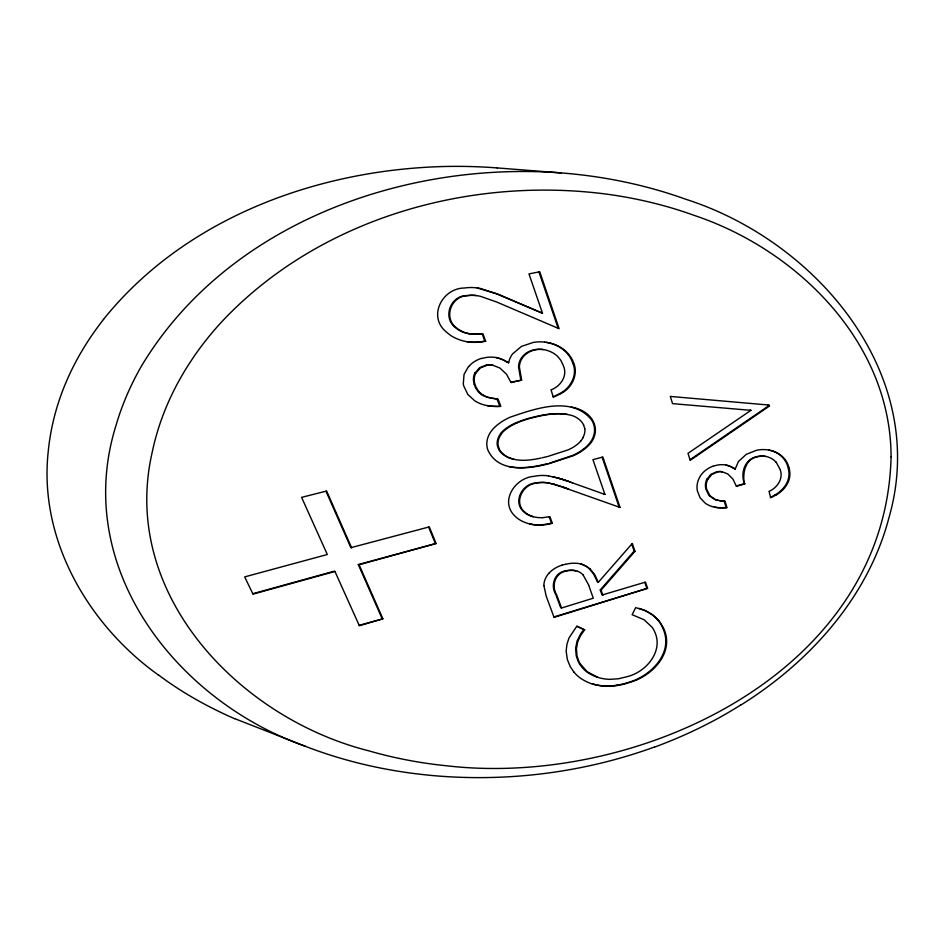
<?xml version="1.0" encoding="UTF-8"?>
<svg xmlns="http://www.w3.org/2000/svg" width="944" height="944" viewBox="0 0 944 944"><rect width="100%" height="100%" fill="white"/><g stroke="black" fill="none" stroke-linecap="round" stroke-linejoin="round"><path stroke-width="1.42" d="M595.381 430.429L595.322 431.786A45.937 27.777 5.4 0 1 594.838 434.747L594.036 437.249A52.746 31.895 5.4 0 1 592.655 440.164L592.525 440.388A51.153 30.928 5.4 0 1 589.528 444.494L587.286 446.772A58.54 35.388 5.4 0 1 585.929 447.987L581.728 451.138A63.484 38.385 5.4 0 1 578.991 452.837L578.023 453.38A64.216 38.822 5.4 0 1 573.598 455.586L549.373 463.587M481.381 358.531L485.251 357.634A20.06 12.13 5.4 0 1 495.966 357.505A22.467 13.582 5.4 0 1 505.736 361.434L508.639 362.791L509.288 360.183A43.105 26.054 5.4 0 1 509.725 358.921L511.377 355.64A39.294 23.753 5.4 0 1 512.627 353.858L521.442 346.413L533.336 342.412A25.925 15.67 5.4 0 1 544.676 342.117M712.968 466.265L716.366 465.309A15.753 9.523 5.4 0 1 725.523 464.92L727.14 465.38A17.452 10.549 5.4 0 1 732.91 467.964L735.211 469.062L738.232 461.958A37.465 22.656 5.4 0 1 738.751 461.227L746.303 454.312L756.38 450.323A20.674 12.496 5.4 0 1 769.195 450.076M706.973 479.163L710.844 474.395L716.496 471.823A9.039 5.463 5.4 0 1 721.417 471.587M707.811 479.328L711.682 474.572L717.346 472A9.039 5.463 5.4 0 1 722.266 471.752M475.08 372.88L479.599 367.7L486.195 365.139M475.929 373.033L480.449 367.853L487.045 365.293M582.896 437.886L582.507 438.582A38.303 23.163 5.4 0 1 580.831 440.954M103.486 319.391C184.682 218.241 316.712 169.896 443.68 166.522A321.184 194.193 5.4 0 1 497.169 167.926M597.764 677.32L587.085 671.656L579.935 663.431A46.339 28.013 5.4 0 1 578.719 661.001L577.197 656.434A54.787 33.123 5.4 0 1 576.973 655.478L576.442 648.823L577.575 642.25L580.206 636.091L584.631 629.813L583.817 629.589L580.938 633.365L577.067 641.07L575.651 648.103L576.159 655.242A54.764 33.111 5.4 0 0 576.383 656.186L577.917 660.753A46.327 28.001 5.4 0 0 579.132 663.195C585.162 673.804 597.67 678.925 609.446 679.338A22.739 13.747 5.4 0 0 609.918 679.35L618.662 678.736L627.618 676.541M580.82 440.954L579.958 441.934A40.911 24.733 5.4 0 1 577.067 444.589L574.164 446.654A48.746 29.476 5.4 0 1 568.052 449.887L547.945 456.412M548.936 573.256L548.145 574.176A42.964 25.972 5.4 0 0 546.411 576.69L546.187 577.079A45.288 27.376 5.4 0 0 544.122 582.778L544.039 583.427A40.899 24.733 5.4 0 0 543.897 585.575M543.909 585.575L546.187 596.089L554.069 617.376L647.584 588.301L645.472 582.106L602.071 595.027L600.242 589.929L634.144 551.107L631.748 544.074M602.897 595.251L601.068 590.142L634.982 551.308L632.303 543.449L598.284 582.342L597.351 581.858M468.543 366.449L464.047 374.379L463.292 383.807A45.288 27.376 5.4 0 0 463.705 385.848L467.799 394.439L474.82 400.846A25.972 15.706 5.4 0 0 475.776 401.436L478.714 402.958A23.576 14.254 5.4 0 0 481.558 404.115L483.552 404.764A23.27 14.066 5.4 0 0 485.381 405.247L489.96 406.085A25.464 15.399 5.4 0 0 492.06 406.309L496.615 406.522A27.813 16.815 5.4 0 0 498.054 406.51L500.167 406.439M768.345 404.917L769.466 406.003L690.194 460.353L688.011 453.332L750.928 410.333L750.067 410.192M690.005 459.74L768.605 405.849L769.466 406.003M740.651 705.192C775.614 683.303 807.557 656.281 833.635 624.232A655.868 396.539 5.4 0 0 849.671 602.72A670.913 405.637 5.4 0 0 888.811 518.232C930.454 374.898 816.713 241.121 685.698 199.231A300.605 181.744 5.4 0 0 597.434 177.047A304.605 184.163 5.4 0 0 561.125 172.917L497.169 167.926M776.357 494.715L775.732 495.093A54.233 32.78 5.4 0 1 772.428 496.91L770.646 497.771L769.1 491.423M775.508 494.538L774.894 494.916M769.325 491.293C777.195 487.659 783.378 478.891 780.322 470.029M559.686 394.167C572.276 388.692 579.557 372.998 572.548 360.478A49.607 29.996 5.4 0 0 571.014 357.599C565.515 348.466 555.166 343.262 544.782 342.153M551.331 389.754C560.571 386.19 567.757 375.972 563.497 366.048M551.06 389.896L553.302 397.176L554.978 396.468A59.047 35.695 5.4 0 0 559.686 394.167M770.505 497.264L772.109 496.473A53.478 32.332 5.4 0 0 774.894 494.916M553.137 396.728L554.801 396.02A57.136 34.539 5.4 0 0 558.824 394.014C570.093 388.881 577.929 375.511 572.925 363.405M517.194 422.806L521.076 421.26A63.567 38.433 5.4 0 1 522.209 420.847L527.377 419.136A66.434 40.167 5.4 0 1 528.652 418.758C542.824 415.077 558.305 411.336 572.737 415.785A16.154 9.759 5.4 0 1 574.707 416.599L576.524 417.567A23.777 14.372 5.4 0 1 583.557 424.906M630.486 682.182C652.127 675.916 674.323 653.059 664.021 629.27A59.838 36.179 5.4 0 0 663.337 627.642L659.054 620.739L652.882 614.922L644.846 610.414L635.69 607.629L632.138 614.709L644.127 619.76L652.245 627.43A45.277 27.376 5.4 0 1 654.298 630.981C664.128 650.357 646.805 671.491 628.126 676.376M654.499 746.999C586.743 771.614 513.737 781.431 441.863 776.298A301.36 182.204 5.4 0 1 362.909 764.18A303.413 183.443 5.4 0 1 305.337 746.291L234.737 718.644M628.515 682.347C650.569 676.317 673.674 653.331 663.207 629.046A59.814 36.167 5.4 0 0 662.511 627.418C658.251 617.765 648.917 611.169 638.958 608.408M629.624 682.488L625.022 683.904A48.097 29.087 5.4 0 1 623.205 684.376L617.777 685.462A35.565 21.511 5.4 0 1 592.384 684.022M562.069 565.173L565.432 564.229M627.902 682.536L624.22 683.657A48.085 29.075 5.4 0 1 622.403 684.129L616.975 685.214M553.904 616.939L647.584 588.301M565.975 570.754C554.541 572.288 550.151 585.28 555.78 594.508L560.748 607.771L561.562 607.995L593.269 598.213L588.667 585.079M359.168 625.317L382.886 618.804L359.098 564.772L358.295 564.547L382.084 618.556M382.886 618.804L359.357 625.742L334.931 571.462L334.129 571.226L252.791 593.717M765.926 456.483A11.729 7.092 5.4 0 0 760.758 456.271A13.074 7.906 5.4 0 0 758.15 456.672C744.285 458.678 742.55 474.655 744.379 483.647L736.226 485.971L733.134 479.458A31.565 19.081 5.4 0 0 732.674 478.809L727.777 473.959L722.337 471.835M736.344 486.349L745.229 483.812M358.295 564.547L436.081 543.484L429.284 526.894L350.873 547.685L325.999 491.222M334.931 571.462L252.992 594.13L244.673 576.902L327.308 554.506L301.596 497.358L326.636 491.045L351.675 547.909M359.098 564.772L436.081 543.484M549.432 463.174L572.748 455.409A64.192 38.81 5.4 0 0 577.173 453.203L578.141 452.66A63.449 38.362 5.4 0 0 580.879 450.961L585.079 447.81A58.504 35.365 5.4 0 0 586.448 446.595L588.678 444.317A51.106 30.904 5.4 0 0 591.687 440.223L591.805 439.998A52.711 31.872 5.4 0 0 593.186 437.084L593.977 434.582A45.902 27.754 5.4 0 0 594.484 431.632L594.531 430.263A46.905 28.355 5.4 0 0 593.847 425.012L593.151 422.947A39.565 23.919 5.4 0 0 591.888 420.304C572.335 395.217 535.095 408.705 510.433 417.083A68.322 41.3 5.4 0 0 506.491 418.971L504.674 419.962A62.269 37.642 5.4 0 0 501.701 421.767L499.01 423.644A60.817 36.769 5.4 0 0 496.591 425.555L495.128 426.865A57.49 34.763 5.4 0 0 492.556 429.544L492.001 430.228A54.799 33.134 5.4 0 0 488.968 434.913L488.544 435.868A53.596 32.403 5.4 0 0 487.387 439.255L487.328 439.503A51.377 31.058 5.4 0 0 486.856 442.866L486.833 443.35A47.412 28.662 5.4 0 0 487.706 449.592C497.771 473.133 528.664 469.109 548.771 463.728M547.19 456.601L542.269 457.769M547.921 463.551C535.519 466.678 521.182 469.133 509.17 466.607M550.859 523.306L548.393 523.861A33.441 20.213 5.4 0 1 547.072 524.121L542.529 524.722A26.361 15.942 5.4 0 1 531.189 524.262L529.808 523.979L531.897 524.416M551.685 523.507L549.231 524.062A33.441 20.225 5.4 0 1 547.909 524.321L543.355 524.923A26.29 15.895 5.4 0 1 531.885 524.439M510.869 382.261L521.654 380.102L519.389 367.063A43.731 26.444 5.4 0 1 519.46 365.906C520.109 357.446 527.743 350.944 535.85 349.764A15.269 9.228 5.4 0 1 538.847 349.422L539.118 349.41A15.116 9.145 5.4 0 1 543.319 349.587L545.372 349.964A17.853 10.797 5.4 0 1 549.184 351.133L550.116 351.51A22.597 13.664 5.4 0 1 554.458 353.835L556.7 355.534A25.134 15.198 5.4 0 1 557.621 356.372L560.783 360.266L563.261 365.375M510.987 382.58L521.654 380.102M541.054 458.029C530.764 460.259 519.318 461.805 509.63 457.946A16.614 10.042 5.4 0 1 507.966 457.191L507.07 456.707A24.19 14.632 5.4 0 1 499.435 449.45L498.125 445.533A38.586 23.329 5.4 0 1 501.476 433.969M481.676 333.633L482.903 333.728L485.676 341.268L482.514 341.799A33.512 20.261 5.4 0 1 479.635 342.129L476.567 342.318A29.429 17.794 5.4 0 1 467.138 341.74L469.723 342.023A29.323 17.724 5.4 0 0 475.717 342.188L478.785 341.999A33.512 20.261 5.4 0 0 481.652 341.657L484.083 341.268M484.331 341.221L485.676 341.268M481.31 333.692L479.469 333.916A25.417 15.364 5.4 0 1 478.384 334.011L474.36 334.141A21.311 12.886 5.4 0 1 470.855 333.94L471.717 334.082A21.311 12.886 5.4 0 0 475.21 334.27L479.245 334.141A25.417 15.364 5.4 0 0 480.319 334.046L482.172 333.822L484.815 341.138M724.107 501.158L725.075 501.347L726.986 507.624L723.883 507.636A22.29 13.476 5.4 0 1 722.526 507.695L719.104 507.66A19.812 11.977 5.4 0 1 716.626 507.459L714.396 507.117A17.735 10.726 5.4 0 0 715.599 507.365L717.464 507.636A19.8 11.977 5.4 0 0 719.942 507.848L723.364 507.872A22.29 13.476 5.4 0 0 724.721 507.813L726.632 507.66M542.694 517.654L549.915 516.675L552.358 523.342L551.532 523.153L549.207 516.828M499.529 406.262L500.804 406.404L498.125 399.147L488.26 397.377A14.868 8.992 5.4 0 1 486.726 396.858L484.661 395.961A15.918 9.629 5.4 0 1 483.835 395.536L483.057 395.076M499.329 406.274L497.217 406.357A27.824 16.815 5.4 0 1 495.777 406.368L491.21 406.156A25.464 15.399 5.4 0 1 489.11 405.92L487.257 405.637M567.108 414.333C553.904 412.304 540.499 415.1 527.802 418.593A66.41 40.155 5.4 0 0 526.528 418.971L521.359 420.682A63.543 38.421 5.4 0 0 520.227 421.095L516.356 422.641A51.413 31.081 5.4 0 0 513.76 423.821L510.81 425.366A55.271 33.418 5.4 0 0 508.391 426.806L505.359 428.918A44.132 26.68 5.4 0 0 500.426 433.733M561.125 172.905C402.238 160.94 226.772 224.554 141.812 365.481A677.285 409.484 5.4 0 0 115.982 425.52C71.744 567.049 175.985 700.637 305.337 746.303M725.075 501.347L717.216 500.167A11.328 6.856 5.4 0 1 715.54 499.612L709.888 495.73L706.702 489.311A40.332 24.391 5.4 0 1 706.336 487.222A36.403 22.007 5.4 0 1 707.764 479.316M723.965 501.276L720.307 500.863A14.195 8.59 5.4 0 1 719.564 500.733M750.928 410.333L672.553 403.643L670.299 396.421L769.207 405.07M496.532 398.923L492.685 398.451M496.922 399.041L499.954 406.239M470.136 333.857L470.726 333.952L468.33 333.562M477.109 295.708A22.868 13.83 5.4 0 1 480.638 296.381L496.556 301.962L559.143 328.713L539.744 271.766L528.97 273.913L542.517 313.243L498.621 294.422L480.673 288.545A28.414 17.181 5.4 0 0 477.168 287.932L476.012 287.79A28.733 17.37 5.4 0 0 464.377 288.026C442.665 288.05 427.903 315.697 445.297 331.073A35.282 21.334 5.4 0 0 446.276 332.028L450.677 335.462A32.639 19.73 5.4 0 0 455.539 338.164L458.194 339.285A28.827 17.429 5.4 0 0 467.009 341.728M542.517 313.243L495.919 293.584L477.168 287.944M721.405 471.646L722.125 471.776M548.57 475.929L558.553 478.195M546.281 342.353C555.827 343.887 565.078 349.044 570.152 357.457A49.584 29.972 5.4 0 1 571.686 360.337L572.737 362.933M543.107 349.563L542.576 349.481A15.116 9.145 5.4 0 0 538.257 349.28L537.986 349.292A15.269 9.228 5.4 0 0 534.977 349.61L533.053 350.059A35.282 21.334 5.4 0 0 531.991 350.354C525.1 352.348 519.153 358.425 518.598 365.765A43.695 26.42 5.4 0 0 518.539 366.921L520.793 379.948M469.369 333.728L469.215 333.716A19.871 12.012 5.4 0 1 462.1 331.474L458.973 329.727A23.376 14.136 5.4 0 1 456.754 328.099C442.984 318.376 450.854 295.791 467.61 295.72A20.921 12.65 5.4 0 1 476.767 295.637M495.954 357.564L496.591 357.682A22.444 13.57 5.4 0 1 506.586 361.576L508.639 362.791M548.299 482.998L554.093 484.331M493.004 365.316L499.86 368.03L506.232 373.942A38.385 23.211 5.4 0 1 506.704 374.567L510.846 382.202M571.285 407.065C579.451 408.457 588.431 412.74 592.738 420.469A39.577 23.93 5.4 0 1 594.012 423.113L594.685 425.178A46.929 28.379 5.4 0 1 595.369 430.429M491.423 398.215L487.411 397.223A14.868 8.992 5.4 0 1 485.889 396.704L483.812 395.796A15.918 9.629 5.4 0 1 482.986 395.371L482.207 394.922M560.535 413.684L561.385 413.85M726.089 465.097L726.219 465.121A16.449 9.947 5.4 0 1 733.724 468.153M549.974 483.316L547.579 482.832A20.119 12.166 5.4 0 0 535.72 482.974C521.749 483.824 512.356 502.621 524.18 512.167A17.901 10.821 5.4 0 0 532.227 516.474M769.171 450.146C776.475 451.338 783.367 455.728 786.871 462.336A42.527 25.712 5.4 0 1 788.028 464.826L788.795 467.056M574.424 570.506L575.51 570.754M718.278 500.462L716.461 500.013A11.34 6.856 5.4 0 1 714.702 499.435L709.05 495.541L705.864 489.134A40.309 24.367 5.4 0 1 705.498 487.045A36.368 21.995 5.4 0 1 706.914 479.151M513.713 459.244L508.792 457.757A16.626 10.054 5.4 0 1 507.129 457.002L506.232 456.53A24.19 14.62 5.4 0 1 498.597 449.273M769.36 450.182C776.275 451.586 782.682 455.893 786.022 462.171A42.504 25.7 5.4 0 1 787.178 464.66L788.488 469.003M604.077 494.255L604.927 494.432L592.938 459.645L602.85 457.026L620.031 507.447L619.193 507.258M595.629 684.66L592.502 683.845M552.712 476.708L559.721 478.537M550.812 483.505L554.234 484.378M532.239 516.462L535.118 517.147A18.986 11.481 5.4 0 0 542.694 517.654M634.144 551.107L634.982 551.308M529.749 523.955L528.97 523.755A26.668 16.131 5.4 0 1 518.244 518.881L517.831 518.563A28.544 17.252 5.4 0 1 514.751 515.872C499.47 501.134 515.282 477.676 533.773 476.39A26.951 16.296 5.4 0 1 548.582 475.87M580.761 564.064L581.551 564.276M600.242 589.929L601.068 590.142M533.207 516.698L533.077 516.663A17.901 10.821 5.4 0 1 525.065 512.344M553.857 484.319L559.167 485.853M554.022 484.366L563.226 487.198M558.093 478.124L562.518 479.375M559.285 478.466L561.692 479.127M712.047 506.515L712.177 506.55A17.96 10.856 5.4 0 0 714.242 507.105M561.255 479.068L564.406 479.977M562.105 479.328L565.904 480.472M577.339 571.262L575.321 570.731A12.98 7.847 5.4 0 0 566.825 571.002C555.367 572.43 550.966 585.516 556.594 594.732L561.562 607.995M558.695 485.782L563.651 487.352M563.981 479.93L566.801 480.779M565.515 480.437L568.795 481.464M566.4 480.744L567.91 481.157M564.075 487.493L562.813 487.163M564.5 487.647L563.238 487.316M567.509 481.121L570.223 481.971M564.925 487.8L563.662 487.458M564.087 487.611L566.412 488.319M564.512 487.765L567.32 488.65M569.385 481.782L572.583 482.809M620.031 507.447L568.087 489.051M570.329 482.124L571.037 482.372M571.745 482.632L604.927 494.432M566.022 488.296L568.005 488.898M568.689 489.145L567.167 488.709M584.631 629.813L576.961 626.191L576.501 626.686L569.067 637.837L567.049 643.879L566.223 650.074A66.764 40.368 5.4 0 0 566.211 651.561L567.261 658.959A67.095 40.568 5.4 0 0 567.698 660.434L570.329 666.724L573.917 672.116M576.867 626.297L583.817 629.589M733.783 468.13L735.211 469.062M158.049 674.771C88.016 624.491 38.515 539.378 48.238 451.397A628.338 379.901 5.4 0 1 103.557 319.414M525.006 512.368C513.123 502.774 522.634 484.024 536.57 483.163A20.119 12.166 5.4 0 1 548.311 482.974M590.153 569.008L594.637 574.554L598.284 582.342M582.991 574.731L588.584 584.855M776.015 461.899L780.192 469.569M498.644 449.273L497.358 445.698A38.374 23.199 5.4 0 1 500.65 433.803M475.493 387.618L474.207 384.397M476.342 387.783L475.056 384.55A39.247 23.73 5.4 0 1 475.788 372.998M583.616 424.906L584.749 428.6M428.623 527.071L435.267 543.272M597.198 581.445L593.682 574.129L589.327 568.795A19.541 11.812 5.4 0 0 580.796 564.005M538.953 271.931L558.175 328.311M602.13 457.215L619.146 507.129M644.787 582.318L646.758 588.088M724.272 501.299L726.137 507.447M768.357 404.988L768.605 405.849M788.924 467.469L789.337 469.168A54.363 32.863 5.4 0 1 776.546 494.821M744.379 483.647C740.273 472.885 744.851 458.666 757.3 456.518A13.074 7.906 5.4 0 1 759.896 456.105A11.729 7.092 5.4 0 1 765.077 456.318M482.939 395.147A25.476 15.411 5.4 0 1 476.531 387.76M487.033 365.269A11.316 6.844 5.4 0 1 492.921 365.245M712.932 466.23A26.656 16.119 5.4 0 0 707.434 469.003C700.554 473.263 696.129 481.452 697.132 489.582A40.061 24.225 5.4 0 0 697.297 490.644L700.07 497.807L705.31 503.246A20.025 12.107 5.4 0 0 707.174 504.426L708.472 505.099A17.96 10.856 5.4 0 0 711.906 506.48M468.838 366.555A34.633 20.933 5.4 0 1 481.228 358.378M486.184 365.127A11.328 6.844 5.4 0 1 492.06 365.092M474.301 384.397A39.223 23.718 5.4 0 1 474.938 372.845M482.089 394.981A25.476 15.399 5.4 0 1 475.682 387.606M475.906 295.507A20.921 12.65 5.4 0 0 466.725 295.578C449.958 295.696 442.193 318.258 455.893 327.969A23.376 14.136 5.4 0 0 458.111 329.598L461.262 331.332A19.871 12.012 5.4 0 0 468.33 333.574M788.417 469.003A54.327 32.851 5.4 0 1 775.708 494.656M616.928 685.155A35.813 21.653 5.4 0 1 595.57 684.789M577.398 571.179A13.641 8.248 5.4 0 1 582.896 574.754M565.999 570.79A12.98 7.847 5.4 0 1 574.448 570.424M766.127 456.436A16.39 9.912 5.4 0 1 775.779 461.958M517.194 422.806A51.424 31.093 5.4 0 0 514.61 423.986L511.648 425.532A55.295 33.429 5.4 0 0 509.241 426.971L506.208 429.095A44.156 26.703 5.4 0 0 501.276 433.898M584.832 428.6A39.247 23.73 5.4 0 1 582.767 437.851M592.041 683.928A37.571 22.715 5.4 0 1 574.035 672.081M581.598 564.205A19.529 11.812 5.4 0 1 590.047 569.043M565.574 564.394A20.556 12.425 5.4 0 1 580.831 563.875M548.983 573.268A36.698 22.184 5.4 0 1 562.022 565.126M234.643 718.726A340.949 206.134 5.4 0 1 158.179 674.712M740.497 705.097A494.278 298.835 5.4 0 1 654.617 747.105M891.077 456.908C885.909 672.801 637.023 787.992 446.536 765.773A272.002 164.445 5.4 0 1 368.774 750.822C239.198 718.207 119.593 593.729 152.208 452.235A653.036 394.816 5.4 0 1 188.375 364.998L193.308 357.481A625.412 378.131 5.4 0 1 221.934 321.585C319.001 218.371 469.546 175.785 608.019 194.322A273.04 165.082 5.4 0 1 694.56 215.515C797.727 250.089 890.947 342.743 891.077 456.908"/></g></svg>
